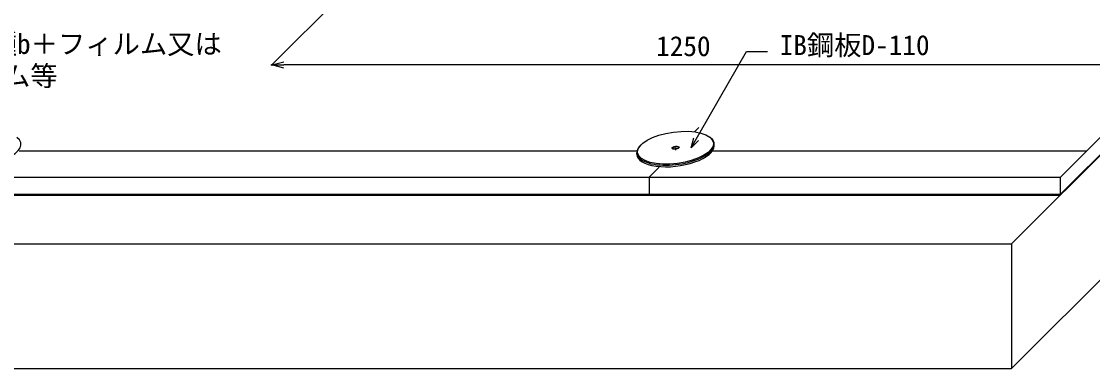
# Model space of a CAD drawing. Units: millimetres, scale not verified, with parts at other scales. Extents: x -210 to 1470, y -148 to 1040.
# Drawn here: x 467 to 1085, y 428 to 629 of the extents above; entities that cross this region are included whole.
import ezdxf
from ezdxf.enums import TextEntityAlignment as Align

# ---------------------------------------------------------------- set-up
doc = ezdxf.new("R2010")
doc.units = ezdxf.units.MM
doc.header["$PDMODE"] = 32
doc.header["$PDSIZE"] = 0.5
doc.linetypes.add('CHAIN1', pattern=[8, 5, -1, 1, -1])
for name, color, linetype in [('0-0_0', 7, 'Continuous'), ('0-5_中心線', 1, 'CHAIN1'), ('0-A_寸法線', 7, 'Continuous'), ('0-B_文字', 7, 'Continuous'), ('0-C_断熱材', 2, 'Continuous'), ('1-1_躯体', 7, 'Continuous'), ('1-3_部材(積層鋼板)', 4, 'Continuous')]:
    doc.layers.add(name, color=color, linetype=linetype)
doc.styles.add('MS Gothic', font='')
doc.styles.get('MS Gothic').set_extended_font_data('MS Gothic')

# ---------------------------------------------------------------- blocks, each defined once
blk = doc.blocks.new('_Open30')
at = {"layer": '0-0_0'}
blk.add_line((0, 0), (-1, 0), dxfattribs=at)
blk.add_lwpolyline([(-1, 0.2679), (0, 0), (-1, -0.2679)], dxfattribs=at)

msp = doc.modelspace()

# ---------------------------------------------------------------- linework, layer by layer
at = {"layer": '0-5_中心線'}
msp.add_line((844.814, 555.543), (844.814, 554.21), dxfattribs=at)
at = {"layer": '0-A_寸法線'}
for p, q in [((678.474, 670.011), (611.84, 603.377)), ((853.742, 555.543), (885.837, 611.134)), ((885.837, 611.134), (897.837, 611.134)), ((1107.423, 603.377), (618.84, 603.377))]:
    msp.add_line(p, q, dxfattribs=at)
msp.add_lwpolyline([(857.984, 559.786), (853.742, 555.543), (855.295, 561.339)], dxfattribs=at)
msp.add_point((611.84, 603.377), dxfattribs=at)
at = {"layer": '0-C_断熱材'}
for p, q in [((1066.837, 528.632), (1406.248, 868.043)), ((855.723, 564.718), (858.321, 567.316)), ((466.18, 553.81), (822.946, 553.81)), ((866.18, 553.81), (1082.014, 553.81)), ((829.637, 538.632), (835.294, 544.289)), ((73.637, 538.632), (1066.837, 538.632)), ((829.637, 538.632), (829.637, 528.632))]:
    msp.add_line(p, q, dxfattribs=at)
msp.add_lwpolyline([(73.637, 538.632), (73.637, 528.632), (1066.837, 528.632), (1066.837, 538.632), (1406.248, 878.043)], dxfattribs=at)
at = {"layer": '1-1_躯体'}
for p, q in [((1038.552, 499.948), (1406.248, 867.643)), ((1038.552, 427.948), (1406.248, 795.643)), ((73.237, 528.232), (1066.837, 528.232)), ((44.952, 499.948), (1038.552, 499.948)), ((1038.552, 499.948), (1038.552, 427.948)), ((116.952, 427.948), (1038.552, 427.948))]:
    msp.add_line(p, q, dxfattribs=at)
at = {"layer": '1-3_部材(積層鋼板)', "color": 7}
for p, q in [((867.142, 556.638), (867.142, 557.571)), ((822.486, 551.782), (822.486, 552.715))]:
    msp.add_line(p, q, dxfattribs=at)
for major_axis in [(-21.889, -2.882), (-2.027, -0.267)]:
    msp.add_ellipse((844.814, 555.543), major_axis=major_axis, ratio=0.414214, dxfattribs=at)
for centre, major_axis, start_param, end_param in [((444.814, 555.143), (-22.295, -2.935), 5.7688219, 9.8301847), ((844.814, 555.143), (-22.295, -2.935), 5.7688219, 9.8301847), ((844.814, 554.21), (-22.295, -2.935), 6.228707, 9.3702997), ((844.814, 555.21), (-1.824, -0.24), 3.0341843, 6.2816371), ((844.814, 554.21), (-1.621, -0.213), 4.0720915, 5.2437298)]:
    msp.add_ellipse(centre, major_axis=major_axis, ratio=0.414214, start_param=start_param, end_param=end_param, dxfattribs=at)

# ---------------------------------------------------------------- block references
at = {"layer": '0-A_寸法線', "xscale": 7, "yscale": 7, "rotation": 180}
msp.add_blockref('_Open30', (611.84, 603.377), dxfattribs=at)

# ---------------------------------------------------------------- texts
at = {"layer": '0-A_寸法線', "style": 'MS Gothic'}
msp.add_text('1250', height=11.55, dxfattribs=at).set_placement((833.6, 604.999), align=Align.BOTTOM_LEFT)
at = {"layer": '0-B_文字', "style": 'MS Gothic'}
for s, p in [('発砲ポリスチレン3種b＋フィルム又は', (315.224, 606.275)), ('IB鋼板D-110', (904.875, 605.59)), ('硬質ウレタンフォーム等', (314.98, 587.775))]:
    msp.add_text(s, height=11.55, dxfattribs=at).set_placement(p, align=Align.BOTTOM_LEFT)

doc.saveas('drawing.dxf')
